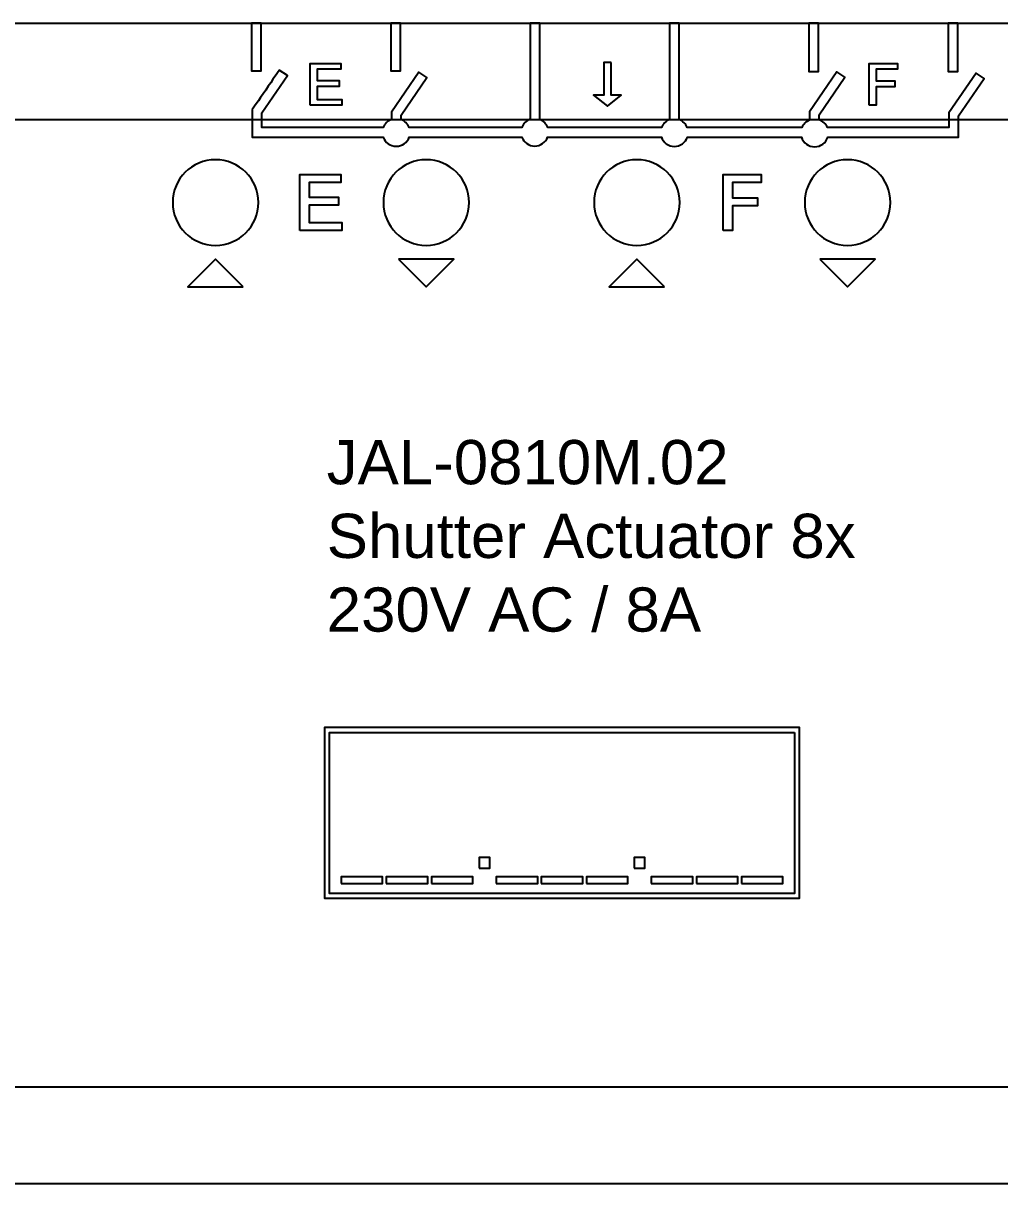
# Model space of a CAD drawing. Header units: millimetres. Extents: x 2151 to 5908, y -441 to 3322.
# Drawn here: x 3272.17 to 3307.49, y 1759.93 to 1801.93 of the extents above; entities that cross this region are included whole.
import ezdxf
from ezdxf.enums import TextEntityAlignment as Align

# ---------------------------------------------------------------- set-up
doc = ezdxf.new("R2010")
doc.units = ezdxf.units.MM
doc.layers.add('2DE_OBJ_Eti-Apparatus', color=7, linetype='Continuous', lineweight=25)
doc.layers.add('Beschriftung', color=7, linetype='Continuous')
doc.layers.add('Gehäuse', color=7, linetype='Continuous')
doc.styles.add('CP_ATTR', font='ARIAL.TTF')
doc.styles.get("Standard").update_dxf_attribs({"font": 'ARIAL.TTF'})

# ---------------------------------------------------------------- blocks, each defined once
blk = doc.blocks.new('2de_eti_9_4352_5ex0yz5')
at = {"linetype": 'Continuous'}
for p, q in [((716, 35), (0, 35)), ((716, 0), (0, 0))]:
    blk.add_line(p, q, dxfattribs=at)
at = {"linetype": 'ByBlock', "style": 'CP_ATTR', "flags": 9}
for tag, p in [('CURRENT', (0, 5)), ('LINK', (0, 5)), ('CHARACTER', (0, 5)), ('POWER', (0, 5)), ('ORDER-NO', (0, 5)), ('PRODUCT-TYPE', (0, 5)), ('ARTICLE', (0, 5)), ('GROUP', (0, 5)), ('NUMBER', (0, 5)), ('NAME', (0, 5)), ('EL-STATUS', (0, 4.999)), ('FUNCTION', (0, 4.999)), ('ARTICLE-2', (0, 4.999)), ('ARTICLE-1', (0, 4.999)), ('VOLTAGE', (0, 4.999)), ('PRODUCER', (0, 4.999)), ('WEIGHT', (0.001, 5)), ('IP', (0.001, 5)), ('OTHER', (0.001, 5))]:
    blk.add_attdef(tag, text='', height=0.00005, dxfattribs=at).set_placement(p, align=Align.MIDDLE_LEFT)
blk = doc.blocks.new('*U108')
at = {"layer": 'Gehäuse'}
blk.add_lwpolyline([(2.5, 66.5), (141.5, 66.5), (141.5, 24.5), (2.5, 24.5)], close=True, dxfattribs=at)
blk = doc.blocks.new('JAL-0810M.02')
at = {"layer": 'Beschriftung'}
for points, knots in [([(78.4036, 66.5), (78.4036, 66.5), (78.7564, 66.5), (78.7564, 66.5), (78.7564, 66.5), (78.7564, 66.5), (78.7564, 64.7708), (78.7564, 64.7708), (78.7564, 64.7708), (78.7564, 64.7708), (78.4036, 64.7708), (78.4036, 64.7708), (78.4036, 64.7708), (78.4036, 64.7708), (78.4036, 66.5), (78.4036, 66.5)], [0, 0, 0, 0, 0.2, 0.2, 0.2, 0.2, 0.4, 0.4, 0.4, 0.4, 0.6, 0.6, 0.6, 0.6, 1, 1, 1, 1]), ([(88.4841, 66.5), (88.4841, 66.5), (88.8369, 66.5), (88.8369, 66.5), (88.8369, 66.5), (88.8369, 66.5), (88.8369, 63.0202), (88.8369, 63.0202), (88.8369, 63.0202), (88.9687, 62.9673), (89.0727, 62.86), (89.1211, 62.7261), (89.1211, 62.7261), (89.1211, 62.7261), (93.2352, 62.7261), (93.2352, 62.7261), (93.2352, 62.7261), (93.2868, 62.857), (93.3922, 62.9608), (93.5241, 63.0105), (93.5241, 63.0105), (93.5241, 63.0105), (93.5241, 66.5), (93.5241, 66.5), (93.5241, 66.5), (93.5241, 66.5), (93.8769, 66.5), (93.8769, 66.5), (93.8769, 66.5), (93.8769, 66.5), (93.8769, 63.0105), (93.8769, 63.0105), (93.8769, 63.0105), (94.0088, 62.9608), (94.1142, 62.8569), (94.1659, 62.7261), (94.1659, 62.7261), (94.1659, 62.7261), (98.3138, 62.7261), (98.3138, 62.7261), (98.3138, 62.7261), (98.3657, 62.8471), (98.464, 62.9435), (98.5863, 62.9929), (98.5863, 62.9929), (98.5863, 62.9929), (98.5863, 63.2937), (98.5863, 63.2937), (98.5863, 63.2937), (98.5863, 63.2937), (99.5741, 64.7411), (99.5741, 64.7411), (99.5741, 64.7411), (99.5741, 64.7411), (99.8649, 64.5427), (99.8649, 64.5427), (99.8649, 64.5427), (99.8649, 64.5427), (98.9391, 63.1862), (98.9391, 63.1862), (98.9391, 63.1862), (98.9391, 63.1862), (98.9391, 63.001), (98.9391, 63.001), (98.9391, 63.001), (99.0715, 62.9546), (99.1784, 62.8541), (99.2333, 62.7261), (99.2333, 62.7261), (99.2333, 62.7261), (103.6259, 62.7261), (103.6259, 62.7261), (103.6259, 62.7261), (103.6259, 62.7261), (103.6259, 63.2546), (103.6259, 63.2546), (103.6259, 63.2546), (103.6259, 63.2546), (104.6136, 64.6963), (104.6136, 64.6963), (104.6136, 64.6963), (104.6136, 64.6963), (104.9044, 64.4979), (104.9044, 64.4979), (104.9044, 64.4979), (104.9044, 64.4979), (103.9787, 63.1467), (103.9787, 63.1467), (103.9787, 63.1467), (103.9787, 63.1467), (103.9787, 62.374), (103.9787, 62.374), (103.9787, 62.374), (103.9787, 62.374), (103.9677, 62.374), (103.9677, 62.374), (103.9677, 62.374), (103.9677, 62.374), (103.9677, 62.3733), (103.9677, 62.3733), (103.9677, 62.3733), (103.9677, 62.3733), (99.2488, 62.3733), (99.2488, 62.3733), (99.2488, 62.3733), (99.1833, 62.1734), (98.9952, 62.029), (98.7734, 62.029), (98.7734, 62.029), (98.5517, 62.029), (98.3638, 62.1734), (98.2983, 62.3733), (98.2983, 62.3733), (98.2983, 62.3733), (94.1711, 62.3733), (94.1711, 62.3733), (94.1711, 62.3733), (94.1017, 62.1804), (93.9171, 62.0426), (93.7004, 62.0426), (93.7004, 62.0426), (93.4838, 62.0426), (93.2993, 62.1804), (93.2299, 62.3733), (93.2299, 62.3733), (93.2299, 62.3733), (89.1162, 62.3733), (89.1162, 62.3733), (89.1162, 62.3733), (89.0432, 62.1875), (88.8622, 62.056), (88.6505, 62.056), (88.6505, 62.056), (88.4389, 62.056), (88.2581, 62.1875), (88.1851, 62.3733), (88.1851, 62.3733), (88.1851, 62.3733), (84.1105, 62.3733), (84.1105, 62.3733), (84.1105, 62.3733), (84.0399, 62.1827), (83.8564, 62.047), (83.6413, 62.047), (83.6413, 62.047), (83.4263, 62.047), (83.243, 62.1827), (83.1724, 62.3733), (83.1724, 62.3733), (83.1724, 62.3733), (78.4252, 62.3733), (78.4252, 62.3733), (78.4252, 62.3733), (78.4252, 62.3733), (78.4252, 62.7261), (78.4252, 62.7261), (78.4252, 62.7261), (78.4252, 62.7261), (78.4253, 62.7261), (78.4253, 62.7261), (78.4253, 62.7261), (78.4253, 62.7261), (78.4253, 63.358), (78.4253, 63.358), (78.4253, 63.358), (78.4253, 63.358), (79.4131, 64.8054), (79.4131, 64.8054), (79.4131, 64.8054), (79.4131, 64.8054), (79.7039, 64.607), (79.7039, 64.607), (79.7039, 64.607), (79.7039, 64.607), (78.7781, 63.2505), (78.7781, 63.2505), (78.7781, 63.2505), (78.7781, 63.2505), (78.7781, 62.7261), (78.7781, 62.7261), (78.7781, 62.7261), (78.7781, 62.7261), (83.1744, 62.7261), (83.1744, 62.7261), (83.1744, 62.7261), (83.2254, 62.8592), (83.3317, 62.9649), (83.4652, 63.0152), (83.4652, 63.0152), (83.4652, 63.0152), (83.4652, 63.28), (83.4652, 63.28), (83.4652, 63.28), (83.4652, 63.28), (84.4531, 64.7274), (84.4531, 64.7274), (84.4531, 64.7274), (84.4531, 64.7274), (84.7439, 64.529), (84.7439, 64.529), (84.7439, 64.529), (84.7439, 64.529), (83.818, 63.1725), (83.818, 63.1725), (83.818, 63.1725), (83.818, 63.1725), (83.818, 63.015), (83.818, 63.015), (83.818, 63.015), (83.9514, 62.9647), (84.0575, 62.8591), (84.1085, 62.7261), (84.1085, 62.7261), (84.1085, 62.7261), (88.1802, 62.7261), (88.1802, 62.7261), (88.1802, 62.7261), (88.231, 62.8667), (88.343, 62.978), (88.4841, 63.0277), (88.4841, 63.0277), (88.4841, 63.0277), (88.4841, 66.5), (88.4841, 66.5)], [0, 0, 0, 0, 0.0175439, 0.0175439, 0.0175439, 0.0175439, 0.0350877, 0.0350877, 0.0350877, 0.0350877, 0.0526316, 0.0526316, 0.0526316, 0.0526316, 0.0701754, 0.0701754, 0.0701754, 0.0701754, 0.0877193, 0.0877193, 0.0877193, 0.0877193, 0.1052632, 0.1052632, 0.1052632, 0.1052632, 0.122807, 0.122807, 0.122807, 0.122807, 0.1403509, 0.1403509, 0.1403509, 0.1403509, 0.1578947, 0.1578947, 0.1578947, 0.1578947, 0.1754386, 0.1754386, 0.1754386, 0.1754386, 0.1929825, 0.1929825, 0.1929825, 0.1929825, 0.2105263, 0.2105263, 0.2105263, 0.2105263, 0.2280702, 0.2280702, 0.2280702, 0.2280702, 0.245614, 0.245614, 0.245614, 0.245614, 0.2631579, 0.2631579, 0.2631579, 0.2631579, 0.2807018, 0.2807018, 0.2807018, 0.2807018, 0.2982456, 0.2982456, 0.2982456, 0.2982456, 0.3157895, 0.3157895, 0.3157895, 0.3157895, 0.3333333, 0.3333333, 0.3333333, 0.3333333, 0.3508772, 0.3508772, 0.3508772, 0.3508772, 0.3684211, 0.3684211, 0.3684211, 0.3684211, 0.3859649, 0.3859649, 0.3859649, 0.3859649, 0.4035088, 0.4035088, 0.4035088, 0.4035088, 0.4210526, 0.4210526, 0.4210526, 0.4210526, 0.4385965, 0.4385965, 0.4385965, 0.4385965, 0.4561404, 0.4561404, 0.4561404, 0.4561404, 0.4736842, 0.4736842, 0.4736842, 0.4736842, 0.4912281, 0.4912281, 0.4912281, 0.4912281, 0.5087719, 0.5087719, 0.5087719, 0.5087719, 0.5263158, 0.5263158, 0.5263158, 0.5263158, 0.5438596, 0.5438596, 0.5438596, 0.5438597, 0.5614035, 0.5614035, 0.5614035, 0.5614035, 0.5789474, 0.5789474, 0.5789474, 0.5789474, 0.5964912, 0.5964912, 0.5964912, 0.5964912, 0.6140351, 0.6140351, 0.6140351, 0.6140351, 0.6315789, 0.6315789, 0.6315789, 0.631579, 0.6491228, 0.6491228, 0.6491228, 0.6491228, 0.6666667, 0.6666667, 0.6666667, 0.6666667, 0.6842105, 0.6842105, 0.6842105, 0.6842105, 0.7017544, 0.7017544, 0.7017544, 0.7017544, 0.7192982, 0.7192982, 0.7192982, 0.7192983, 0.7368421, 0.7368421, 0.7368421, 0.7368421, 0.754386, 0.754386, 0.754386, 0.754386, 0.7719298, 0.7719298, 0.7719298, 0.7719298, 0.7894737, 0.7894737, 0.7894737, 0.7894737, 0.8070175, 0.8070175, 0.8070175, 0.8070176, 0.8245614, 0.8245614, 0.8245614, 0.8245614, 0.8421053, 0.8421053, 0.8421053, 0.8421053, 0.8596491, 0.8596491, 0.8596491, 0.8596491, 0.877193, 0.877193, 0.877193, 0.877193, 0.8947368, 0.8947368, 0.8947368, 0.8947369, 0.9122807, 0.9122807, 0.9122807, 0.9122807, 0.9298246, 0.9298246, 0.9298246, 0.9298246, 0.9473684, 0.9473684, 0.9473684, 0.9473684, 0.9649123, 0.9649123, 0.9649123, 0.9649123, 1, 1, 1, 1]), ([(83.4436, 66.5), (83.4436, 66.5), (83.7964, 66.5), (83.7964, 66.5), (83.7964, 66.5), (83.7964, 66.5), (83.7964, 64.7711), (83.7964, 64.7711), (83.7964, 64.7711), (83.7964, 64.7711), (83.4436, 64.7711), (83.4436, 64.7711), (83.4436, 64.7711), (83.4436, 64.7711), (83.4436, 66.5), (83.4436, 66.5)], [0, 0, 0, 0, 0.2, 0.2, 0.2, 0.2, 0.4, 0.4, 0.4, 0.4, 0.6, 0.6, 0.6, 0.6, 1, 1, 1, 1]), ([(98.5644, 66.5), (98.5644, 66.5), (98.9172, 66.5), (98.9172, 66.5), (98.9172, 66.5), (98.9172, 66.5), (98.9172, 64.749), (98.9172, 64.749), (98.9172, 64.749), (98.9172, 64.749), (98.5644, 64.749), (98.5644, 64.749), (98.5644, 64.749), (98.5644, 64.749), (98.5644, 66.5), (98.5644, 66.5)], [0, 0, 0, 0, 0.2, 0.2, 0.2, 0.2, 0.4, 0.4, 0.4, 0.4, 0.6, 0.6, 0.6, 0.6, 1, 1, 1, 1]), ([(103.6039, 66.5), (103.6039, 66.5), (103.9567, 66.5), (103.9567, 66.5), (103.9567, 66.5), (103.9567, 66.5), (103.9567, 64.7489), (103.9567, 64.7489), (103.9567, 64.7489), (103.9567, 64.7489), (103.6039, 64.7489), (103.6039, 64.7489), (103.6039, 64.7489), (103.6039, 64.7489), (103.6039, 66.5), (103.6039, 66.5)], [0, 0, 0, 0, 0.2, 0.2, 0.2, 0.2, 0.4, 0.4, 0.4, 0.4, 0.6, 0.6, 0.6, 0.6, 1, 1, 1, 1]), ([(80.5298, 63.5298), (80.5298, 63.5298), (81.6707, 63.5298), (81.6707, 63.5298), (81.6707, 63.5298), (81.6707, 63.5298), (81.6707, 63.7435), (81.6707, 63.7435), (81.6707, 63.7435), (81.6707, 63.7435), (80.7795, 63.7435), (80.7795, 63.7435), (80.7795, 63.7435), (80.7795, 63.7435), (80.7795, 64.2134), (80.7795, 64.2134), (80.7795, 64.2134), (80.7795, 64.2134), (81.5818, 64.2134), (81.5818, 64.2134), (81.5818, 64.2134), (81.5818, 64.2134), (81.5818, 64.4272), (81.5818, 64.4272), (81.5818, 64.4272), (81.5818, 64.4272), (80.7795, 64.4272), (80.7795, 64.4272), (80.7795, 64.4272), (80.7795, 64.4272), (80.7795, 64.8315), (80.7795, 64.8315), (80.7795, 64.8315), (80.7795, 64.8315), (81.6389, 64.8315), (81.6389, 64.8315), (81.6389, 64.8315), (81.6389, 64.8315), (81.6389, 65.0453), (81.6389, 65.0453), (81.6389, 65.0453), (81.6389, 65.0453), (80.5298, 65.0453), (80.5298, 65.0453), (80.5298, 65.0453), (80.5298, 65.0453), (80.5298, 63.5298), (80.5298, 63.5298)], [0, 0, 0, 0, 0.0769231, 0.0769231, 0.0769231, 0.0769231, 0.1538462, 0.1538462, 0.1538462, 0.1538462, 0.2307692, 0.2307692, 0.2307692, 0.2307692, 0.3076923, 0.3076923, 0.3076923, 0.3076923, 0.3846154, 0.3846154, 0.3846154, 0.3846154, 0.4615385, 0.4615385, 0.4615385, 0.4615385, 0.5384615, 0.5384615, 0.5384615, 0.5384615, 0.6153846, 0.6153846, 0.6153846, 0.6153846, 0.6923077, 0.6923077, 0.6923077, 0.6923077, 0.7692308, 0.7692308, 0.7692308, 0.7692308, 0.8461538, 0.8461538, 0.8461538, 0.8461539, 1, 1, 1, 1]), ([(91.4094, 65.0816), (91.4094, 65.0816), (91.4094, 63.8976), (91.4094, 63.8976), (91.4094, 63.8976), (91.4094, 63.8976), (91.7806, 63.8976), (91.7806, 63.8976), (91.7806, 63.8976), (91.7806, 63.8976), (91.2794, 63.4918), (91.2794, 63.4918), (91.2794, 63.4918), (91.2794, 63.4918), (90.7806, 63.8976), (90.7806, 63.8976), (90.7806, 63.8976), (90.7806, 63.8976), (91.1495, 63.8976), (91.1495, 63.8976), (91.1495, 63.8976), (91.1495, 63.8976), (91.1495, 65.0816), (91.1495, 65.0816), (91.1495, 65.0816), (91.1495, 65.0816), (91.4094, 65.0816), (91.4094, 65.0816)], [0, 0, 0, 0, 0.125, 0.125, 0.125, 0.125, 0.25, 0.25, 0.25, 0.25, 0.375, 0.375, 0.375, 0.375, 0.5, 0.5, 0.5, 0.5, 0.625, 0.625, 0.625, 0.625, 0.75, 0.75, 0.75, 0.75, 1, 1, 1, 1]), ([(100.7448, 63.5298), (100.7448, 63.5298), (100.9945, 63.5298), (100.9945, 63.5298), (100.9945, 63.5298), (100.9945, 63.5298), (100.9945, 64.1986), (100.9945, 64.1986), (100.9945, 64.1986), (100.9945, 64.1986), (101.6698, 64.1986), (101.6698, 64.1986), (101.6698, 64.1986), (101.6698, 64.1986), (101.6698, 64.4124), (101.6698, 64.4124), (101.6698, 64.4124), (101.6698, 64.4124), (100.9945, 64.4124), (100.9945, 64.4124), (100.9945, 64.4124), (100.9945, 64.4124), (100.9945, 64.8315), (100.9945, 64.8315), (100.9945, 64.8315), (100.9945, 64.8315), (101.7756, 64.8315), (101.7756, 64.8315), (101.7756, 64.8315), (101.7756, 64.8315), (101.7756, 65.0453), (101.7756, 65.0453), (101.7756, 65.0453), (101.7756, 65.0453), (100.7448, 65.0453), (100.7448, 65.0453), (100.7448, 65.0453), (100.7448, 65.0453), (100.7448, 63.5298), (100.7448, 63.5298)], [0, 0, 0, 0, 0.0909091, 0.0909091, 0.0909091, 0.0909091, 0.1818182, 0.1818182, 0.1818182, 0.1818182, 0.2727273, 0.2727273, 0.2727273, 0.2727273, 0.3636364, 0.3636364, 0.3636364, 0.3636364, 0.4545455, 0.4545455, 0.4545455, 0.4545455, 0.5454545, 0.5454545, 0.5454545, 0.5454546, 0.6363636, 0.6363636, 0.6363636, 0.6363636, 0.7272727, 0.7272727, 0.7272727, 0.7272727, 0.8181818, 0.8181818, 0.8181818, 0.8181818, 1, 1, 1, 1]), ([(77.1058, 61.5607), (77.9616, 61.5607), (78.6558, 60.8666), (78.6558, 60.0107), (78.6558, 60.0107), (78.6558, 59.1548), (77.9616, 58.4607), (77.1058, 58.4607), (77.1058, 58.4607), (76.25, 58.4607), (75.5558, 59.1548), (75.5558, 60.0107), (75.5558, 60.0107), (75.5558, 60.8666), (76.25, 61.5607), (77.1058, 61.5607)], [0, 0, 0, 0, 0.2, 0.2, 0.2, 0.2, 0.4, 0.4, 0.4, 0.4, 0.6, 0.6, 0.6, 0.6, 1, 1, 1, 1]), ([(84.7258, 61.5607), (85.5816, 61.5607), (86.2758, 60.8666), (86.2758, 60.0107), (86.2758, 60.0107), (86.2758, 59.1548), (85.5816, 58.4607), (84.7258, 58.4607), (84.7258, 58.4607), (83.87, 58.4607), (83.1758, 59.1548), (83.1758, 60.0107), (83.1758, 60.0107), (83.1758, 60.8666), (83.87, 61.5607), (84.7258, 61.5607)], [0, 0, 0, 0, 0.2, 0.2, 0.2, 0.2, 0.4, 0.4, 0.4, 0.4, 0.6, 0.6, 0.6, 0.6, 1, 1, 1, 1]), ([(92.3458, 61.5607), (93.2016, 61.5607), (93.8958, 60.8666), (93.8958, 60.0107), (93.8958, 60.0107), (93.8958, 59.1548), (93.2016, 58.4607), (92.3458, 58.4607), (92.3458, 58.4607), (91.49, 58.4607), (90.7958, 59.1548), (90.7958, 60.0107), (90.7958, 60.0107), (90.7958, 60.8666), (91.49, 61.5607), (92.3458, 61.5607)], [0, 0, 0, 0, 0.2, 0.2, 0.2, 0.2, 0.4, 0.4, 0.4, 0.4, 0.6, 0.6, 0.6, 0.6, 1, 1, 1, 1]), ([(99.9658, 61.5607), (100.8216, 61.5607), (101.5158, 60.8666), (101.5158, 60.0107), (101.5158, 60.0107), (101.5158, 59.1548), (100.8216, 58.4607), (99.9658, 58.4607), (99.9658, 58.4607), (99.11, 58.4607), (98.4158, 59.1548), (98.4158, 60.0107), (98.4158, 60.0107), (98.4158, 60.8666), (99.11, 61.5607), (99.9658, 61.5607)], [0, 0, 0, 0, 0.2, 0.2, 0.2, 0.2, 0.4, 0.4, 0.4, 0.4, 0.6, 0.6, 0.6, 0.6, 1, 1, 1, 1]), ([(80.1549, 59.0032), (80.1549, 59.0032), (81.6761, 59.0032), (81.6761, 59.0032), (81.6761, 59.0032), (81.6761, 59.0032), (81.6761, 59.2882), (81.6761, 59.2882), (81.6761, 59.2882), (81.6761, 59.2882), (80.4879, 59.2882), (80.4879, 59.2882), (80.4879, 59.2882), (80.4879, 59.2882), (80.4879, 59.9147), (80.4879, 59.9147), (80.4879, 59.9147), (80.4879, 59.9147), (81.5575, 59.9147), (81.5575, 59.9147), (81.5575, 59.9147), (81.5575, 59.9147), (81.5575, 60.1998), (81.5575, 60.1998), (81.5575, 60.1998), (81.5575, 60.1998), (80.4879, 60.1998), (80.4879, 60.1998), (80.4879, 60.1998), (80.4879, 60.1998), (80.4879, 60.7388), (80.4879, 60.7388), (80.4879, 60.7388), (80.4879, 60.7388), (81.6337, 60.7388), (81.6337, 60.7388), (81.6337, 60.7388), (81.6337, 60.7388), (81.6337, 61.0239), (81.6337, 61.0239), (81.6337, 61.0239), (81.6337, 61.0239), (80.1549, 61.0239), (80.1549, 61.0239), (80.1549, 61.0239), (80.1549, 61.0239), (80.1549, 59.0032), (80.1549, 59.0032)], [0, 0, 0, 0, 0.0769231, 0.0769231, 0.0769231, 0.0769231, 0.1538462, 0.1538462, 0.1538462, 0.1538462, 0.2307692, 0.2307692, 0.2307692, 0.2307692, 0.3076923, 0.3076923, 0.3076923, 0.3076923, 0.3846154, 0.3846154, 0.3846154, 0.3846154, 0.4615385, 0.4615385, 0.4615385, 0.4615385, 0.5384615, 0.5384615, 0.5384615, 0.5384615, 0.6153846, 0.6153846, 0.6153846, 0.6153846, 0.6923077, 0.6923077, 0.6923077, 0.6923077, 0.7692308, 0.7692308, 0.7692308, 0.7692308, 0.8461538, 0.8461538, 0.8461538, 0.8461539, 1, 1, 1, 1]), ([(95.4683, 59.0032), (95.4683, 59.0032), (95.8013, 59.0032), (95.8013, 59.0032), (95.8013, 59.0032), (95.8013, 59.0032), (95.8013, 59.895), (95.8013, 59.895), (95.8013, 59.895), (95.8013, 59.895), (96.7016, 59.895), (96.7016, 59.895), (96.7016, 59.895), (96.7016, 59.895), (96.7016, 60.18), (96.7016, 60.18), (96.7016, 60.18), (96.7016, 60.18), (95.8013, 60.18), (95.8013, 60.18), (95.8013, 60.18), (95.8013, 60.18), (95.8013, 60.7388), (95.8013, 60.7388), (95.8013, 60.7388), (95.8013, 60.7388), (96.8427, 60.7388), (96.8427, 60.7388), (96.8427, 60.7388), (96.8427, 60.7388), (96.8427, 61.0239), (96.8427, 61.0239), (96.8427, 61.0239), (96.8427, 61.0239), (95.4683, 61.0239), (95.4683, 61.0239), (95.4683, 61.0239), (95.4683, 61.0239), (95.4683, 59.0032), (95.4683, 59.0032)], [0, 0, 0, 0, 0.0909091, 0.0909091, 0.0909091, 0.0909091, 0.1818182, 0.1818182, 0.1818182, 0.1818182, 0.2727273, 0.2727273, 0.2727273, 0.2727273, 0.3636364, 0.3636364, 0.3636364, 0.3636364, 0.4545455, 0.4545455, 0.4545455, 0.4545455, 0.5454545, 0.5454545, 0.5454545, 0.5454546, 0.6363636, 0.6363636, 0.6363636, 0.6363636, 0.7272727, 0.7272727, 0.7272727, 0.7272727, 0.8181818, 0.8181818, 0.8181818, 0.8181818, 1, 1, 1, 1]), ([(78.1066, 56.9648), (78.1066, 56.9648), (76.1038, 56.9648), (76.1038, 56.9648), (76.1038, 56.9648), (76.1038, 56.9648), (77.1052, 57.9662), (77.1052, 57.9662), (77.1052, 57.9662), (77.1052, 57.9662), (78.1066, 56.9648), (78.1066, 56.9648)], [0, 0, 0, 0, 0.25, 0.25, 0.25, 0.25, 0.5, 0.5, 0.5, 0.5, 1, 1, 1, 1]), ([(83.7237, 57.9661), (83.7237, 57.9661), (85.7266, 57.9662), (85.7266, 57.9662), (85.7266, 57.9662), (85.7266, 57.9662), (84.7252, 56.9648), (84.7252, 56.9648), (84.7252, 56.9648), (84.7252, 56.9648), (83.7237, 57.9661), (83.7237, 57.9661)], [0, 0, 0, 0, 0.25, 0.25, 0.25, 0.25, 0.5, 0.5, 0.5, 0.5, 1, 1, 1, 1]), ([(93.3466, 56.9646), (93.3466, 56.9646), (91.3438, 56.9646), (91.3438, 56.9646), (91.3438, 56.9646), (91.3438, 56.9646), (92.3452, 57.966), (92.3452, 57.966), (92.3452, 57.966), (92.3452, 57.966), (93.3466, 56.9646), (93.3466, 56.9646)], [0, 0, 0, 0, 0.25, 0.25, 0.25, 0.25, 0.5, 0.5, 0.5, 0.5, 1, 1, 1, 1]), ([(98.9637, 57.9659), (98.9637, 57.9659), (100.9666, 57.966), (100.9666, 57.966), (100.9666, 57.966), (100.9666, 57.966), (99.9652, 56.9646), (99.9652, 56.9646), (99.9652, 56.9646), (99.9652, 56.9646), (98.9637, 57.9659), (98.9637, 57.9659)], [0, 0, 0, 0, 0.25, 0.25, 0.25, 0.25, 0.5, 0.5, 0.5, 0.5, 1, 1, 1, 1]), ([(81.1382, 41.0085), (81.1382, 41.0085), (98.2264, 41.0085), (98.2264, 41.0085), (98.2264, 41.0085), (98.2264, 41.0085), (98.2264, 34.8321), (98.2264, 34.8321), (98.2264, 34.8321), (98.2264, 34.8321), (81.05, 34.8321), (81.05, 34.8321), (81.05, 34.8321), (81.05, 34.8321), (81.05, 41.0085), (81.05, 41.0085), (81.05, 41.0085), (81.05, 41.0085), (81.1382, 41.0085), (81.1382, 41.0085)], [0, 0, 0, 0, 0.1666667, 0.1666667, 0.1666667, 0.1666667, 0.3333333, 0.3333333, 0.3333333, 0.3333333, 0.5, 0.5, 0.5, 0.5, 0.6666667, 0.6666667, 0.6666667, 0.6666667, 1, 1, 1, 1]), ([(98.05, 40.8321), (98.05, 40.8321), (81.2264, 40.8321), (81.2264, 40.8321), (81.2264, 40.8321), (81.2264, 40.8321), (81.2264, 35.0085), (81.2264, 35.0085), (81.2264, 35.0085), (81.2264, 35.0085), (98.05, 35.0085), (98.05, 35.0085), (98.05, 35.0085), (98.05, 35.0085), (98.05, 40.8321), (98.05, 40.8321)], [0, 0, 0, 0, 0.2, 0.2, 0.2, 0.2, 0.4, 0.4, 0.4, 0.4, 0.6, 0.6, 0.6, 0.6, 1, 1, 1, 1]), ([(86.6411, 35.9203), (86.6411, 35.9203), (86.6411, 36.3074), (86.6411, 36.3074), (86.6411, 36.3074), (86.6411, 36.3074), (87.0282, 36.3074), (87.0282, 36.3074), (87.0282, 36.3074), (87.0282, 36.3074), (87.0282, 35.9203), (87.0282, 35.9203), (87.0282, 35.9203), (87.0282, 35.9203), (86.6411, 35.9203), (86.6411, 35.9203)], [0, 0, 0, 0, 0.2, 0.2, 0.2, 0.2, 0.4, 0.4, 0.4, 0.4, 0.6, 0.6, 0.6, 0.6, 1, 1, 1, 1]), ([(92.2483, 35.9203), (92.2483, 35.9203), (92.2483, 36.3074), (92.2483, 36.3074), (92.2483, 36.3074), (92.2483, 36.3074), (92.6354, 36.3074), (92.6354, 36.3074), (92.6354, 36.3074), (92.6354, 36.3074), (92.6354, 35.9203), (92.6354, 35.9203), (92.6354, 35.9203), (92.6354, 35.9203), (92.2483, 35.9203), (92.2483, 35.9203)], [0, 0, 0, 0, 0.2, 0.2, 0.2, 0.2, 0.4, 0.4, 0.4, 0.4, 0.6, 0.6, 0.6, 0.6, 1, 1, 1, 1]), ([(81.6501, 35.362), (81.6501, 35.362), (81.6501, 35.6132), (81.6501, 35.6132), (81.6501, 35.6132), (81.6501, 35.6132), (83.1501, 35.6132), (83.1501, 35.6132), (83.1501, 35.6132), (83.1501, 35.6132), (83.1501, 35.362), (83.1501, 35.362), (83.1501, 35.362), (83.1501, 35.362), (81.6501, 35.362), (81.6501, 35.362)], [0, 0, 0, 0, 0.2, 0.2, 0.2, 0.2, 0.4, 0.4, 0.4, 0.4, 0.6, 0.6, 0.6, 0.6, 1, 1, 1, 1]), ([(83.281, 35.362), (83.281, 35.362), (83.281, 35.6132), (83.281, 35.6132), (83.281, 35.6132), (83.281, 35.6132), (84.781, 35.6132), (84.781, 35.6132), (84.781, 35.6132), (84.781, 35.6132), (84.781, 35.362), (84.781, 35.362), (84.781, 35.362), (84.781, 35.362), (83.281, 35.362), (83.281, 35.362)], [0, 0, 0, 0, 0.2, 0.2, 0.2, 0.2, 0.4, 0.4, 0.4, 0.4, 0.6, 0.6, 0.6, 0.6, 1, 1, 1, 1]), ([(84.9119, 35.362), (84.9119, 35.362), (84.9119, 35.6132), (84.9119, 35.6132), (84.9119, 35.6132), (84.9119, 35.6132), (86.4119, 35.6132), (86.4119, 35.6132), (86.4119, 35.6132), (86.4119, 35.6132), (86.4119, 35.362), (86.4119, 35.362), (86.4119, 35.362), (86.4119, 35.362), (84.9119, 35.362), (84.9119, 35.362)], [0, 0, 0, 0, 0.2, 0.2, 0.2, 0.2, 0.4, 0.4, 0.4, 0.4, 0.6, 0.6, 0.6, 0.6, 1, 1, 1, 1]), ([(87.2573, 35.362), (87.2573, 35.362), (87.2573, 35.6132), (87.2573, 35.6132), (87.2573, 35.6132), (87.2573, 35.6132), (88.7573, 35.6132), (88.7573, 35.6132), (88.7573, 35.6132), (88.7573, 35.6132), (88.7573, 35.362), (88.7573, 35.362), (88.7573, 35.362), (88.7573, 35.362), (87.2573, 35.362), (87.2573, 35.362)], [0, 0, 0, 0, 0.2, 0.2, 0.2, 0.2, 0.4, 0.4, 0.4, 0.4, 0.6, 0.6, 0.6, 0.6, 1, 1, 1, 1]), ([(88.8882, 35.362), (88.8882, 35.362), (88.8882, 35.6132), (88.8882, 35.6132), (88.8882, 35.6132), (88.8882, 35.6132), (90.3882, 35.6132), (90.3882, 35.6132), (90.3882, 35.6132), (90.3882, 35.6132), (90.3882, 35.362), (90.3882, 35.362), (90.3882, 35.362), (90.3882, 35.362), (88.8882, 35.362), (88.8882, 35.362)], [0, 0, 0, 0, 0.2, 0.2, 0.2, 0.2, 0.4, 0.4, 0.4, 0.4, 0.6, 0.6, 0.6, 0.6, 1, 1, 1, 1]), ([(90.5191, 35.362), (90.5191, 35.362), (90.5191, 35.6132), (90.5191, 35.6132), (90.5191, 35.6132), (90.5191, 35.6132), (92.0191, 35.6132), (92.0191, 35.6132), (92.0191, 35.6132), (92.0191, 35.6132), (92.0191, 35.362), (92.0191, 35.362), (92.0191, 35.362), (92.0191, 35.362), (90.5191, 35.362), (90.5191, 35.362)], [0, 0, 0, 0, 0.2, 0.2, 0.2, 0.2, 0.4, 0.4, 0.4, 0.4, 0.6, 0.6, 0.6, 0.6, 1, 1, 1, 1]), ([(92.8645, 35.362), (92.8645, 35.362), (92.8645, 35.6132), (92.8645, 35.6132), (92.8645, 35.6132), (92.8645, 35.6132), (94.3645, 35.6132), (94.3645, 35.6132), (94.3645, 35.6132), (94.3645, 35.6132), (94.3645, 35.362), (94.3645, 35.362), (94.3645, 35.362), (94.3645, 35.362), (92.8645, 35.362), (92.8645, 35.362)], [0, 0, 0, 0, 0.2, 0.2, 0.2, 0.2, 0.4, 0.4, 0.4, 0.4, 0.6, 0.6, 0.6, 0.6, 1, 1, 1, 1]), ([(94.4954, 35.362), (94.4954, 35.362), (94.4954, 35.6132), (94.4954, 35.6132), (94.4954, 35.6132), (94.4954, 35.6132), (95.9954, 35.6132), (95.9954, 35.6132), (95.9954, 35.6132), (95.9954, 35.6132), (95.9954, 35.362), (95.9954, 35.362), (95.9954, 35.362), (95.9954, 35.362), (94.4954, 35.362), (94.4954, 35.362)], [0, 0, 0, 0, 0.2, 0.2, 0.2, 0.2, 0.4, 0.4, 0.4, 0.4, 0.6, 0.6, 0.6, 0.6, 1, 1, 1, 1]), ([(96.1263, 35.362), (96.1263, 35.362), (96.1263, 35.6132), (96.1263, 35.6132), (96.1263, 35.6132), (96.1263, 35.6132), (97.6263, 35.6132), (97.6263, 35.6132), (97.6263, 35.6132), (97.6263, 35.6132), (97.6263, 35.362), (97.6263, 35.362), (97.6263, 35.362), (97.6263, 35.362), (96.1263, 35.362), (96.1263, 35.362)], [0, 0, 0, 0, 0.2, 0.2, 0.2, 0.2, 0.4, 0.4, 0.4, 0.4, 0.6, 0.6, 0.6, 0.6, 1, 1, 1, 1])]:
    blk.add_open_spline(points, degree=3, knots=knots, dxfattribs=at)
at = {"layer": 'Gehäuse'}
blk.add_blockref('*U108', (0, 0), dxfattribs=at)
at = {"layer": 'Beschriftung', "insert": (81.1266, 51.4153), "char_height": 1.6, "attachment_point": 1}
blk.add_mtext_dynamic_manual_height_columns('JAL-0810M.02\\PShutter Actuator 8x\\P230V AC / 8A', width=34.631553, gutter_width=25.4, heights=[0], dxfattribs=at)
blk = doc.blocks.new('MDT_CAD_JAL-0810M02')
blk.add_blockref('JAL-0810M.02', (10, 10))

msp = doc.modelspace()

# ---------------------------------------------------------------- block references
msp.add_blockref('MDT_CAD_JAL-0810M02', (3192.016, 1725.431))
at = {"layer": '2DE_OBJ_Eti-Apparatus'}
msp.add_blockref('2de_eti_9_4352_5ex0yz5', (3168.016, 1763.431), dxfattribs=at)

doc.saveas('drawing.dxf')
